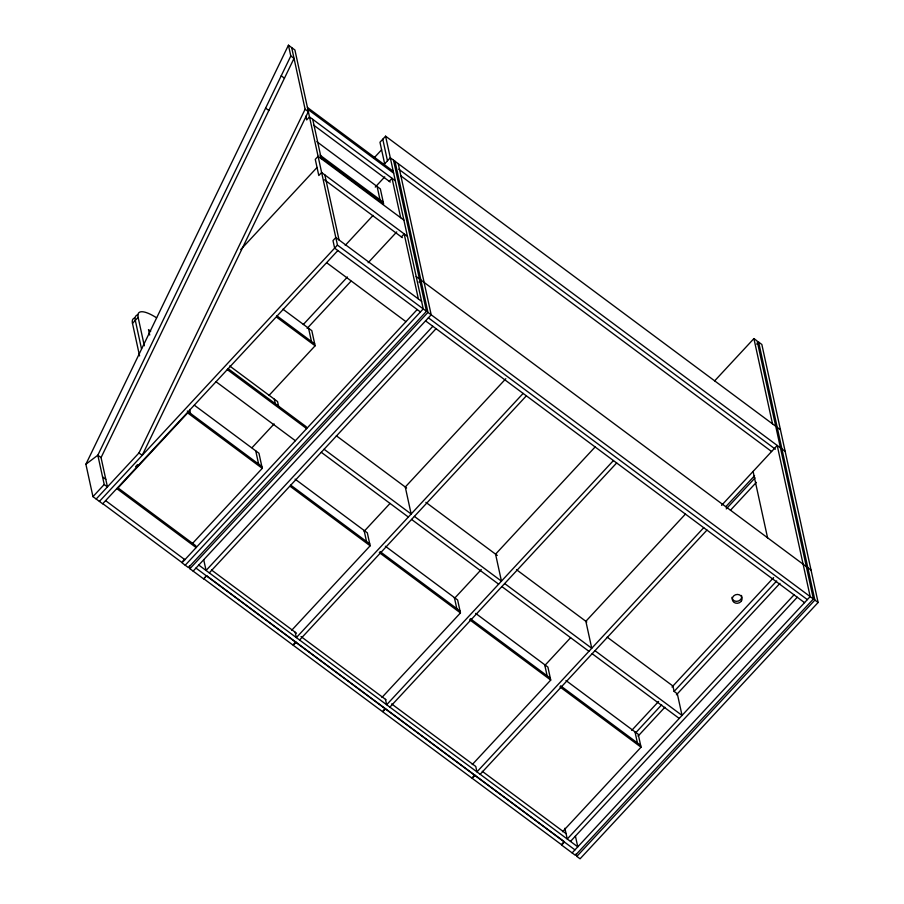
<?xml version="1.0" encoding="UTF-8"?>
<svg xmlns="http://www.w3.org/2000/svg" width="904" height="904" viewBox="0 0 904 904"><rect width="100%" height="100%" fill="white"/><g stroke="black" fill="none" stroke-linecap="round" stroke-linejoin="round"><path stroke-width="1.36" d="M337.859 250.544L102.638 503.822L92.954 496.624L85.891 464.238L288.444 45.2L294.907 50.002L337.452 245.108L426.473 311.304L188.439 567.622L181.987 562.819L417.207 309.541M288.444 45.2L290.805 55.991L97.824 455.209L85.891 464.238M101.056 457.605L97.824 455.209L104.22 484.499L107.44 486.906L101.056 457.605L294.026 58.387L290.805 55.991M96.186 499.019L138.967 452.949L305.111 109.237L291.676 47.596M139.578 355.916L132.492 323.406L138.12 317.349A36.883 10.181 42.9 0 1 156.584 317.801M240.758 249.583L317.044 167.455M775.745 426.27L385.59 136.188L379.962 142.244L384.663 163.839M373.951 158.042L381.601 149.804M383.578 165.014L390.291 157.771L780.446 447.853M375.25 187.094L384.754 176.856M92.954 496.624L104.22 484.499M389.251 181.342L392.065 178.314L400.664 217.717M99.417 501.426L337.452 245.108M135.6 466.713L137.51 464.645M117.825 488.183L187.704 412.936L262.25 468.351L192.36 543.609M345.226 245.379L373.081 215.389M303.281 324.536L347.452 276.974M307.123 328.434L350.978 281.2M368.143 262.725L396.754 231.921M401.376 236.938L404.19 233.91L418.371 298.953M269.019 395.421L315.112 345.791L311.812 330.672L282.918 309.191M252.035 447.695L274.127 423.919M418.97 282.082L420.891 280.014L806.334 566.605M184.54 559.327L181.727 562.356L102.762 503.641M185.218 565.215L423.241 308.908L385.59 136.188M206.474 575.904L203.66 578.933L189.919 568.718L427.954 312.4L395.003 161.274M193.151 571.113L431.185 314.807L398.235 163.669M432.835 326.287L206.067 570.469L203.705 559.678M209.299 572.876L436.067 328.683M364.154 531.292L390.008 503.449M505.822 378.742L405.274 487.007L411.15 514.003L324.084 449.265M291.653 630.314L370.154 545.79L367.329 532.84L295.077 479.12M523.133 393.421L296.365 637.614L295.179 632.212M299.586 640.009L526.365 395.828M454.452 598.425L481.267 569.554M595.16 446.915L495.573 554.152L501.449 581.136L414.382 516.399M381.94 697.459L460.452 612.923L457.627 599.973L385.375 546.253M613.432 460.554L386.652 704.747L385.477 699.346M389.884 707.143L616.664 462.961M714.668 380.855L753.913 338.582L757.145 340.989L813.397 598.99L575.362 855.297L561.621 845.082L564.435 842.053M756.704 344.142L758.625 342.085L761.846 344.481L818.109 602.493L580.074 858.8L576.842 856.404L576.255 853.704M544.75 665.559L570.605 637.716M685.458 514.048L585.86 621.285L591.747 648.27L504.681 583.543M472.238 764.592L550.739 680.057L547.914 667.107L475.673 613.387M721.584 505.359L777.214 445.457L810.176 596.583L572.142 852.901M703.73 527.699L476.95 771.88L475.775 766.49M725.776 506.726L754.58 475.707M726.251 508.895L755.055 477.888M480.182 774.287L706.962 530.094M730.443 510.263L756.354 482.363M631.738 730.375L658.587 701.47M672 687.017L773.621 577.599M635.794 732.681L661.671 704.804M674.135 691.39L776.717 580.933M638.066 736.116L664.903 707.21M676.407 694.814L779.949 583.329M562.537 831.725L641.038 747.201L638.213 734.24L565.961 680.52M794.028 594.832L567.249 839.025L564.898 828.222M570.481 841.421L797.249 597.228M576.842 856.404L814.877 600.086L758.625 342.085M777.214 427.366L780.446 429.762M281.223 75.8L284.455 78.207M781.926 448.96L785.158 451.356M398.788 169.217L775.372 449.209M400.506 175.613L771.587 451.514M307.439 107.474L393.24 171.263M307.846 109.361L393.647 173.161M305.111 109.237L308.343 111.633L142.199 455.356L138.967 452.949M395.297 180.71L309.496 116.921L306.682 119.95L305.857 116.175M313.462 124.989L390.223 182.066M316.841 141.691L380.347 188.902L383.635 204.022L320.389 156.991M265.606 108.107L268.838 110.503M319.982 155.104L383.228 202.123M403.885 220.113L318.084 156.324L315.27 159.353L318.807 175.545L321.621 172.517L407.421 236.306M324.446 179.749L402.348 237.662M416.19 276.522L419.411 278.918M807.814 567.701L811.046 570.108M421.603 301.348L335.802 237.56L332.988 240.588L334.638 248.148L420.428 311.936M427.954 312.4L813.397 598.99M814.877 600.086L818.109 602.493M428.372 317.835L807.351 599.623M425.547 320.863L804.537 602.652M326.604 262.668L405.941 321.654M276.861 315.778L314.694 343.904M276.703 317.236L315.112 345.791M336.333 435.762L406.608 488.002M425.863 502.33L497.268 555.418M516.534 569.735L586.798 621.986M607.194 637.15L672.926 686.023L674.113 691.424L677.333 693.82L682.045 715.414L594.979 650.677M229.672 365.973L277.551 401.568L278.703 406.856M228.011 368.561L306.219 426.711L306.625 428.598L227.288 369.612M321.27 452.294L408.337 517.031M411.569 519.427L498.635 584.165M501.867 586.572L588.933 651.309M592.165 653.705L679.232 718.443M150.708 331.237L148.516 329.598L149.702 335.022M216.033 381.737L295.371 440.723M194.337 405.195L258.951 453.243L262.25 468.351M290.704 485.132L369.736 543.903M380.019 551.542L460.034 611.036M470.317 618.675L550.333 678.169M560.616 685.82L640.631 745.314M290.139 486.296L370.154 545.79M379.307 552.593L460.452 612.923M469.605 619.726L550.739 680.057M559.892 686.87L641.038 747.201M187.297 411.037L261.832 466.464M117.52 487.538L195.727 545.688L196.134 547.575L116.797 488.589M102.57 476.939L105.791 479.346M211.513 570.006L296.478 633.173M300.998 636.54L385.963 699.707M391.624 703.922L475.447 766.242M482.25 771.293L566.073 833.624M198.778 565.056L577.769 846.845L575.407 836.042M105.576 500.613L184.879 559.7M195.965 568.085L574.955 849.873M753.913 338.582L772.513 423.863M753.088 471.436L767.62 538.049M634.992 731.844L637.399 742.907M544.694 664.711L547.101 675.774M393.522 160.177L426.473 311.304M382.776 139.216L387.477 160.81M377.115 186.506L379.996 199.727M454.396 597.567L456.802 608.641M312.727 119.317L321.315 158.72M324.852 174.913L339.034 239.955M364.097 530.433L366.515 541.496M308.58 328.276L311.462 341.497M274.319 399.161L275.471 404.45M255.73 450.847L258.612 464.068M189.659 409.478L190.518 413.444M138.12 317.349L144.324 345.791M189.332 566.017L189.919 568.718M141.51 348.82L135.306 320.378A36.883 10.181 42.9 0 1 136.719 315.27M137.25 315.033A36.883 10.181 42.9 0 1 137.849 314.874M741.449 595.453A4.915 4.396 -12.3 0 1 741.111 598.832L740.376 599.804A4.915 4.396 -12.3 0 1 731.89 597.352M132.492 323.406A36.883 10.181 42.9 0 1 134.436 318.072M741.529 600.719L740.794 601.702A4.915 4.396 -12.3 0 1 732.658 600.731A4.915 4.396 -12.3 0 1 737.415 594.436A4.915 4.396 -12.3 0 1 741.529 600.719M206.598 575.724L203.773 578.752L292.896 645.015L295.71 641.976L206.598 575.724M296.083 642.258L293.269 645.286L382.392 711.55L385.206 708.521L296.083 642.258M385.567 708.792L382.754 711.821L471.877 778.084L474.69 775.056L385.567 708.792M475.063 775.327L472.25 778.355L561.361 844.618L564.175 841.59L475.063 775.327"/></g></svg>
